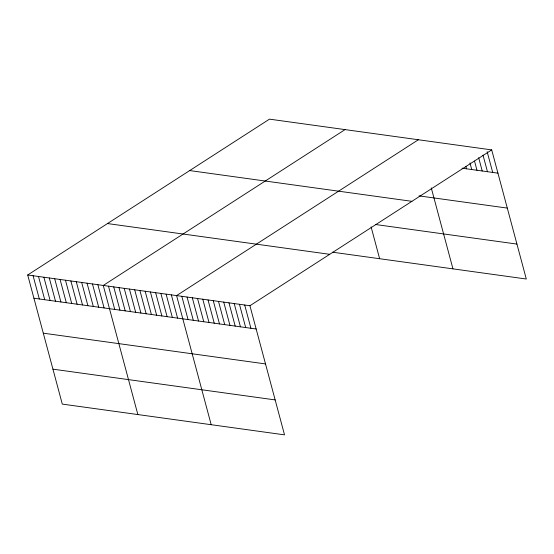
<?xml version="1.0" encoding="UTF-8"?>
<svg xmlns="http://www.w3.org/2000/svg" width="554" height="554" viewBox="0 0 554 554"><rect width="100%" height="100%" fill="white"/><g stroke="black" fill="none" stroke-linecap="round" stroke-linejoin="round"><path stroke-width="0.83" d="M27.7 274.985L249.923 305.739L284.521 434.855L62.297 404.101L27.7 274.985L269.479 119.145L491.703 149.899L526.3 279.015L332.601 252.208M345.038 129.601L103.259 285.442L137.856 414.558M418.367 139.753L176.588 295.587L211.185 424.703M249.923 305.739L491.703 149.899M462.015 168.187L497.935 173.16M418.997 195.874L507.298 208.089M189.69 170.57L411.913 201.324M375.508 224.508L516.937 244.085M107.49 223.56L329.713 254.314M33.932 298.239L256.156 328.993M43.295 333.176L265.518 363.93M52.935 369.165L275.158 399.919M487.132 151.664L492.7 172.433M483.005 155.092L487.458 171.705M478.663 157.689L482.222 170.985M474.536 161.124L476.98 170.258M469.965 162.89L471.745 169.531M465.838 166.318L466.51 168.811M431.254 187.848L452.964 268.87M371.104 226.891L379.635 258.718M244.688 305.012L250.92 328.273M239.446 304.284L245.678 327.546M234.21 303.564L240.443 326.818M228.968 302.837L235.201 326.098M223.733 302.11L229.965 325.371M218.498 301.39L224.73 324.644M213.255 300.663L219.488 323.924M208.02 299.936L214.253 323.197M202.778 299.215L209.01 322.47M197.543 298.488L203.775 321.749M192.307 297.761L198.533 321.022M187.065 297.041L193.298 320.295M181.83 296.314L188.062 319.568M171.352 294.867L177.585 318.121M166.117 294.139L172.342 317.394M160.875 293.412L167.107 316.673M155.639 292.692L161.872 315.946M150.397 291.965L156.63 315.219M145.162 291.238L151.394 314.499M139.92 290.518L146.152 313.772M134.684 289.79L140.917 313.045M129.449 289.063L135.682 312.324M124.207 288.343L130.439 311.597M118.972 287.616L125.204 310.87M113.729 286.889L119.962 310.15M108.494 286.162L114.726 309.423M97.857 284.694L104.09 307.948M92.463 283.946L98.695 307.207M87.068 283.198L93.301 306.459M81.667 282.45L87.899 305.711M76.272 281.709L82.504 304.963M70.877 280.961L77.11 304.215M65.476 280.213L71.708 303.467M60.081 279.465L66.314 302.719M54.687 278.717L60.919 301.978M49.285 277.969L55.518 301.231M43.891 277.222L50.123 300.483M38.496 276.481L44.729 299.735M33.095 275.733L39.327 298.987"/></g></svg>
